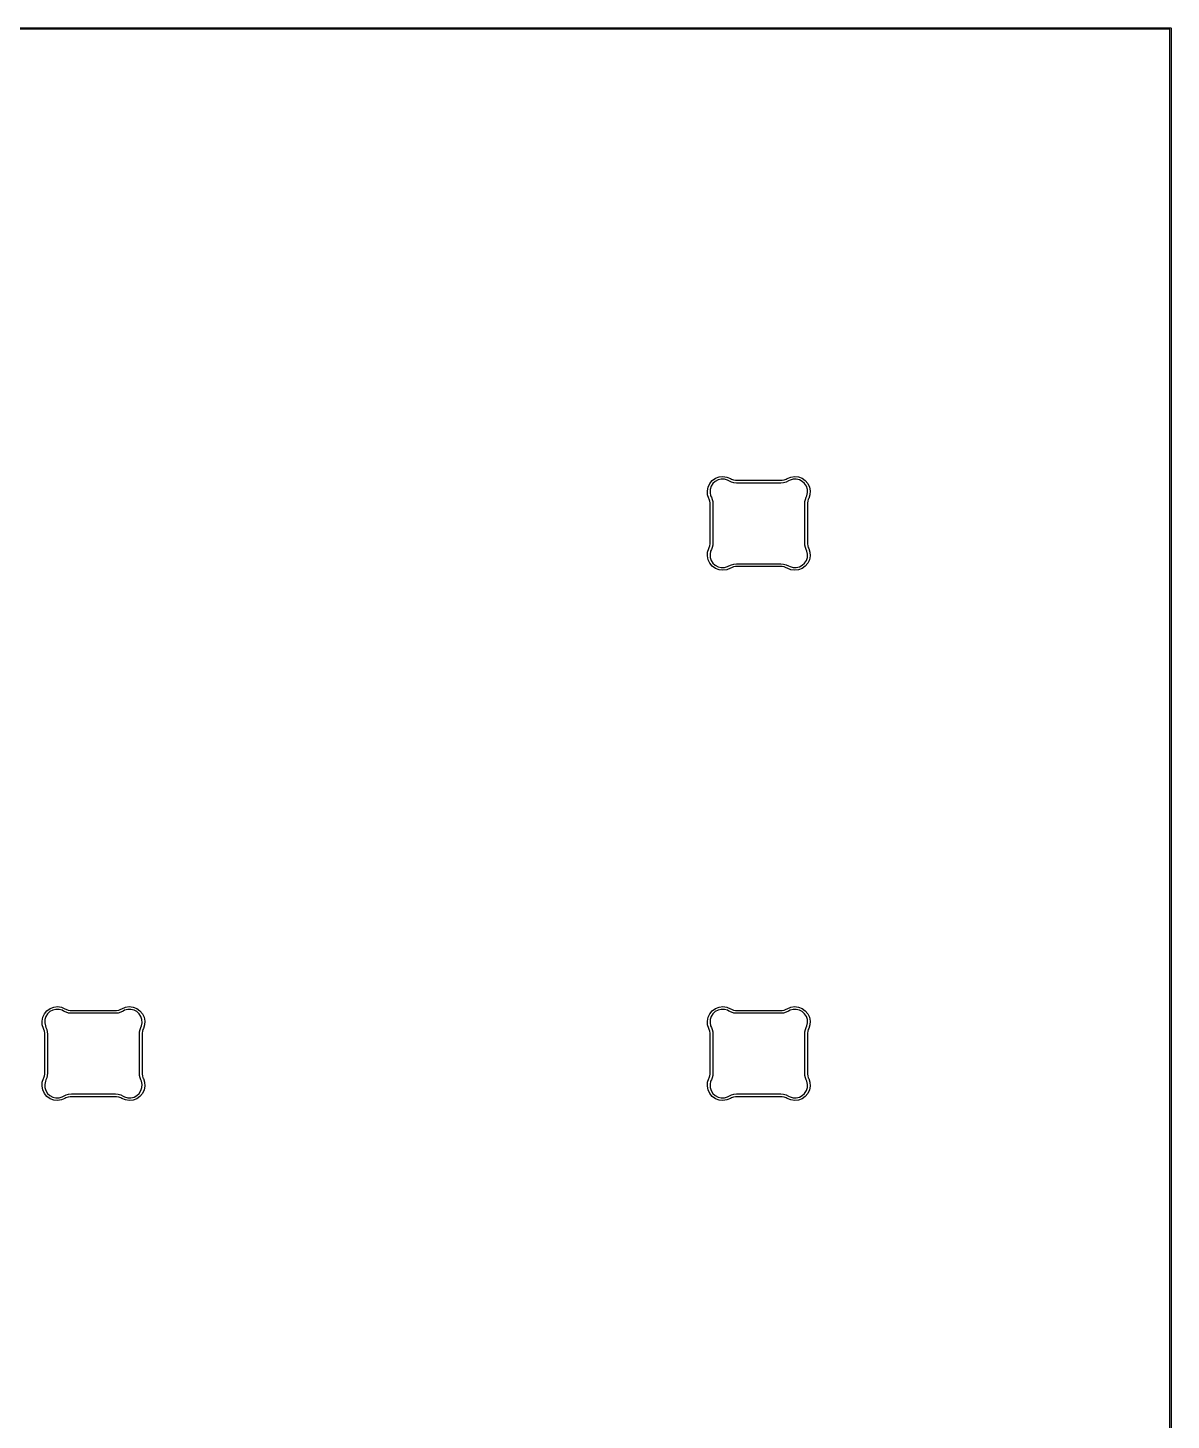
# Model space of a CAD drawing. Extents: x -0.9 to 12.5, y -6 to -2.
# Drawn here: x 10.879 to 12.497, y -3.998 to -2.028 of the extents above; entities that cross this region are included whole.
import ezdxf

# ---------------------------------------------------------------- set-up
doc = ezdxf.new("R2010")
doc.units = 0
doc.header["$MEASUREMENT"] = 0
doc.layers.add('BLACK', color=7, linetype='CONTINUOUS')

msp = doc.modelspace()

# ---------------------------------------------------------------- linework, layer by layer
at = {"layer": 'BLACK', "linetype": 'CONTINUOUS'}
for p, q in [((-0.9213, -2.0281), (12.4961, -2.0281)), ((12.4961, -2.0281), (12.4964, -2.0282)), ((12.4964, -2.0282), (12.497, -2.0288)), ((12.4951, -2.0301), (-0.9203, -2.0301)), ((12.4951, -5.9652), (12.4951, -2.0301)), ((12.497, -2.0288), (12.497, -2.0291)), ((12.497, -2.0291), (12.497, -5.9661)), ((11.8409, -2.6831), (11.8419, -2.6777)), ((11.8419, -2.6777), (11.8443, -2.6727)), ((11.8443, -2.6727), (11.8478, -2.6685)), ((11.8463, -2.6767), (11.8449, -2.681)), ((11.8488, -2.6729), (11.8463, -2.6767)), ((11.8478, -2.6685), (11.8523, -2.6653)), ((11.8521, -2.6698), (11.8488, -2.6729)), ((11.8561, -2.6677), (11.8521, -2.6698)), ((11.8523, -2.6653), (11.8574, -2.6633)), ((11.8606, -2.6666), (11.8561, -2.6677)), ((11.8574, -2.6633), (11.8629, -2.6627)), ((11.8651, -2.6667), (11.8606, -2.6666)), ((11.8629, -2.6627), (11.8683, -2.6635)), ((11.8695, -2.6679), (11.8651, -2.6667)), ((11.8683, -2.6635), (11.8734, -2.6657)), ((11.8714, -2.6691), (11.8695, -2.6679)), ((11.8749, -2.6707), (11.8714, -2.6691)), ((11.8714, -2.6691), (11.8714, -2.6691)), ((11.8714, -2.6691), (11.8714, -2.6691)), ((11.8714, -2.6691), (11.8714, -2.6691)), ((11.8714, -2.6691), (11.8714, -2.6691)), ((11.8734, -2.6657), (11.8734, -2.6657)), ((11.8734, -2.6657), (11.8734, -2.6657)), ((11.8734, -2.6657), (11.8734, -2.6657)), ((11.8734, -2.6657), (11.8734, -2.6657)), ((11.8734, -2.6657), (11.8734, -2.6657)), ((11.8734, -2.6657), (11.8748, -2.6665)), ((11.8748, -2.6665), (11.8777, -2.6676)), ((11.8785, -2.6717), (11.8749, -2.6707)), ((11.8777, -2.6676), (11.8808, -2.6681)), ((11.8823, -2.672), (11.8785, -2.6717)), ((11.8808, -2.6681), (11.8823, -2.6681)), ((11.8823, -2.6681), (11.8823, -2.6681)), ((11.8823, -2.6681), (11.8823, -2.6681)), ((11.8823, -2.6681), (11.9449, -2.6681)), ((11.9449, -2.672), (11.8823, -2.672)), ((11.8823, -2.672), (11.8823, -2.672)), ((11.9449, -2.6681), (11.9449, -2.6681)), ((11.9449, -2.6681), (11.9449, -2.6681)), ((11.9449, -2.6681), (11.9449, -2.6681)), ((11.9449, -2.6681), (11.9465, -2.6681)), ((11.9487, -2.6717), (11.9449, -2.672)), ((11.9449, -2.672), (11.9449, -2.672)), ((11.9449, -2.672), (11.9449, -2.672)), ((11.9465, -2.6681), (11.9495, -2.6676)), ((11.9524, -2.6707), (11.9487, -2.6717)), ((11.9495, -2.6676), (11.9525, -2.6665)), ((11.9558, -2.6691), (11.9524, -2.6707)), ((11.9525, -2.6665), (11.9538, -2.6657)), ((11.9538, -2.6657), (11.9589, -2.6635)), ((11.9538, -2.6657), (11.9538, -2.6657)), ((11.9538, -2.6657), (11.9538, -2.6657)), ((11.9538, -2.6657), (11.9538, -2.6657)), ((11.9578, -2.6679), (11.9558, -2.6691)), ((11.9558, -2.6691), (11.9558, -2.6691)), ((11.9558, -2.6691), (11.9558, -2.6691)), ((11.9558, -2.6691), (11.9558, -2.6691)), ((11.9622, -2.6667), (11.9578, -2.6679)), ((11.9589, -2.6635), (11.9643, -2.6627)), ((11.9667, -2.6666), (11.9622, -2.6667)), ((11.9643, -2.6627), (11.9698, -2.6633)), ((11.9711, -2.6677), (11.9667, -2.6666)), ((11.9698, -2.6633), (11.975, -2.6653)), ((11.9751, -2.6698), (11.9711, -2.6677)), ((11.975, -2.6653), (11.9794, -2.6685)), ((11.9784, -2.6729), (11.9751, -2.6698)), ((11.9809, -2.6767), (11.9784, -2.6729)), ((11.9794, -2.6685), (11.983, -2.6727)), ((11.9823, -2.681), (11.9809, -2.6767)), ((11.983, -2.6727), (11.9853, -2.6777)), ((11.9853, -2.6777), (11.9864, -2.6831)), ((11.8412, -2.6886), (11.8409, -2.6831)), ((11.843, -2.6938), (11.8412, -2.6886)), ((11.8435, -2.695), (11.843, -2.6938)), ((11.843, -2.6938), (11.843, -2.6938)), ((11.8443, -2.6975), (11.8435, -2.695)), ((11.8447, -2.7001), (11.8443, -2.6975)), ((11.8449, -2.681), (11.8447, -2.6856)), ((11.8447, -2.6856), (11.8455, -2.69)), ((11.8455, -2.69), (11.8465, -2.6921)), ((11.8465, -2.6921), (11.8477, -2.6951)), ((11.8477, -2.6951), (11.8484, -2.6982)), ((11.9788, -2.6982), (11.9795, -2.6951)), ((11.9795, -2.6951), (11.9807, -2.6921)), ((11.9807, -2.6921), (11.9817, -2.69)), ((11.9807, -2.6921), (11.9807, -2.6921)), ((11.9807, -2.6921), (11.9807, -2.6921)), ((11.9807, -2.6921), (11.9807, -2.6921)), ((11.9807, -2.6921), (11.9807, -2.6921)), ((11.9807, -2.6921), (11.9807, -2.6921)), ((11.9817, -2.69), (11.9826, -2.6856)), ((11.9826, -2.6856), (11.9823, -2.681)), ((11.9829, -2.6975), (11.9825, -2.7001)), ((11.9837, -2.695), (11.9829, -2.6975)), ((11.9843, -2.6938), (11.9837, -2.695)), ((11.986, -2.6886), (11.9843, -2.6938)), ((11.9843, -2.6938), (11.9843, -2.6938)), ((11.9843, -2.6938), (11.9843, -2.6938)), ((11.9843, -2.6938), (11.9843, -2.6938)), ((11.9843, -2.6938), (11.9843, -2.6938)), ((11.9864, -2.6831), (11.986, -2.6886)), ((11.8447, -2.7015), (11.8447, -2.7001)), ((11.8447, -2.7568), (11.8447, -2.7015)), ((11.8447, -2.7015), (11.8447, -2.7015)), ((11.8484, -2.6982), (11.8487, -2.7015)), ((11.8487, -2.7015), (11.8487, -2.7015)), ((11.8487, -2.7015), (11.8487, -2.7015)), ((11.8487, -2.7015), (11.8487, -2.7015)), ((11.8487, -2.7015), (11.8487, -2.7568)), ((11.9786, -2.7015), (11.9788, -2.6982)), ((11.9786, -2.7568), (11.9786, -2.7015)), ((11.9786, -2.7015), (11.9786, -2.7015)), ((11.9786, -2.7015), (11.9786, -2.7015)), ((11.9825, -2.7001), (11.9825, -2.7015)), ((11.9825, -2.7015), (11.9825, -2.7568)), ((11.8447, -2.7581), (11.8447, -2.7568)), ((11.8447, -2.7568), (11.8447, -2.7568)), ((11.8487, -2.7568), (11.8484, -2.76)), ((11.8487, -2.7568), (11.8487, -2.7568)), ((11.8487, -2.7568), (11.8487, -2.7568)), ((11.9788, -2.76), (11.9786, -2.7568)), ((11.9786, -2.7568), (11.9786, -2.7568)), ((11.9786, -2.7568), (11.9786, -2.7568)), ((11.9786, -2.7568), (11.9786, -2.7568)), ((11.9825, -2.7568), (11.9825, -2.7568)), ((11.9825, -2.7568), (11.9825, -2.7581)), ((11.8409, -2.7752), (11.8412, -2.7697)), ((11.8419, -2.7806), (11.8409, -2.7752)), ((11.8412, -2.7697), (11.843, -2.7645)), ((11.843, -2.7645), (11.8435, -2.7633)), ((11.843, -2.7645), (11.843, -2.7645)), ((11.843, -2.7645), (11.843, -2.7645)), ((11.843, -2.7645), (11.843, -2.7645)), ((11.843, -2.7645), (11.843, -2.7645)), ((11.8435, -2.7633), (11.8443, -2.7608)), ((11.8443, -2.7608), (11.8447, -2.7581)), ((11.8455, -2.7682), (11.8447, -2.7727)), ((11.8447, -2.7727), (11.8449, -2.7772)), ((11.8465, -2.7662), (11.8455, -2.7682)), ((11.8477, -2.7632), (11.8465, -2.7662)), ((11.8465, -2.7662), (11.8465, -2.7662)), ((11.8465, -2.7662), (11.8465, -2.7662)), ((11.8465, -2.7662), (11.8465, -2.7662)), ((11.8465, -2.7662), (11.8465, -2.7662)), ((11.8465, -2.7662), (11.8465, -2.7662)), ((11.8484, -2.76), (11.8477, -2.7632)), ((11.9795, -2.7632), (11.9788, -2.76)), ((11.9807, -2.7662), (11.9795, -2.7632)), ((11.9817, -2.7682), (11.9807, -2.7662)), ((11.9807, -2.7662), (11.9807, -2.7662)), ((11.9807, -2.7662), (11.9807, -2.7662)), ((11.9826, -2.7727), (11.9817, -2.7682)), ((11.9823, -2.7772), (11.9826, -2.7727)), ((11.9825, -2.7581), (11.9829, -2.7608)), ((11.9829, -2.7608), (11.9837, -2.7633)), ((11.9837, -2.7633), (11.9843, -2.7645)), ((11.9843, -2.7645), (11.9843, -2.7645)), ((11.9843, -2.7645), (11.9843, -2.7645)), ((11.9843, -2.7645), (11.986, -2.7697)), ((11.9864, -2.7752), (11.9853, -2.7806)), ((11.986, -2.7697), (11.9864, -2.7752)), ((11.8443, -2.7856), (11.8419, -2.7806)), ((11.8478, -2.7898), (11.8443, -2.7856)), ((11.8449, -2.7772), (11.8463, -2.7815)), ((11.8463, -2.7815), (11.8488, -2.7854)), ((11.8523, -2.793), (11.8478, -2.7898)), ((11.8488, -2.7854), (11.8521, -2.7884)), ((11.8521, -2.7884), (11.8561, -2.7906)), ((11.8574, -2.7949), (11.8523, -2.793)), ((11.8561, -2.7906), (11.8606, -2.7916)), ((11.8629, -2.7955), (11.8574, -2.7949)), ((11.8606, -2.7916), (11.8651, -2.7915)), ((11.8683, -2.7947), (11.8629, -2.7955)), ((11.8651, -2.7915), (11.8695, -2.7903)), ((11.8734, -2.7926), (11.8683, -2.7947)), ((11.8695, -2.7903), (11.8714, -2.7892)), ((11.8714, -2.7892), (11.8749, -2.7876)), ((11.8714, -2.7892), (11.8714, -2.7892)), ((11.8748, -2.7918), (11.8734, -2.7926)), ((11.8734, -2.7926), (11.8734, -2.7926)), ((11.8734, -2.7926), (11.8734, -2.7926)), ((11.8777, -2.7907), (11.8748, -2.7918)), ((11.8749, -2.7876), (11.8785, -2.7866)), ((11.8808, -2.7902), (11.8777, -2.7907)), ((11.8785, -2.7866), (11.8823, -2.7862)), ((11.8823, -2.7902), (11.8808, -2.7902)), ((11.8823, -2.7862), (11.8823, -2.7862)), ((11.8823, -2.7862), (11.8823, -2.7862)), ((11.8823, -2.7862), (11.8823, -2.7862)), ((11.8823, -2.7862), (11.9449, -2.7862)), ((11.9449, -2.7902), (11.8823, -2.7902)), ((11.8823, -2.7902), (11.8823, -2.7902)), ((11.8823, -2.7902), (11.8823, -2.7902)), ((11.9449, -2.7862), (11.9449, -2.7862)), ((11.9449, -2.7862), (11.9487, -2.7866)), ((11.9465, -2.7902), (11.9449, -2.7902)), ((11.9449, -2.7902), (11.9449, -2.7902)), ((11.9449, -2.7902), (11.9449, -2.7902)), ((11.9495, -2.7907), (11.9465, -2.7902)), ((11.9487, -2.7866), (11.9524, -2.7876)), ((11.9525, -2.7918), (11.9495, -2.7907)), ((11.9524, -2.7876), (11.9558, -2.7892)), ((11.9538, -2.7926), (11.9525, -2.7918)), ((11.9589, -2.7947), (11.9538, -2.7926)), ((11.9538, -2.7926), (11.9538, -2.7926)), ((11.9538, -2.7926), (11.9538, -2.7926)), ((11.9538, -2.7926), (11.9538, -2.7926)), ((11.9538, -2.7926), (11.9538, -2.7926)), ((11.9538, -2.7926), (11.9538, -2.7926)), ((11.9558, -2.7892), (11.9558, -2.7892)), ((11.9558, -2.7892), (11.9558, -2.7892)), ((11.9558, -2.7892), (11.9558, -2.7892)), ((11.9558, -2.7892), (11.9558, -2.7892)), ((11.9558, -2.7892), (11.9578, -2.7903)), ((11.9578, -2.7903), (11.9622, -2.7915)), ((11.9643, -2.7955), (11.9589, -2.7947)), ((11.9622, -2.7915), (11.9667, -2.7916)), ((11.9698, -2.7949), (11.9643, -2.7955)), ((11.9667, -2.7916), (11.9711, -2.7906)), ((11.975, -2.793), (11.9698, -2.7949)), ((11.9711, -2.7906), (11.9751, -2.7884)), ((11.9794, -2.7898), (11.975, -2.793)), ((11.9751, -2.7884), (11.9784, -2.7854)), ((11.9784, -2.7854), (11.9809, -2.7815)), ((11.983, -2.7856), (11.9794, -2.7898)), ((11.9809, -2.7815), (11.9823, -2.7772)), ((11.9853, -2.7806), (11.983, -2.7856)), ((10.9005, -3.4277), (10.9029, -3.4227)), ((10.9029, -3.4227), (10.9064, -3.4185)), ((10.905, -3.4267), (10.9036, -3.431)), ((10.9074, -3.4229), (10.905, -3.4267)), ((10.9064, -3.4185), (10.9109, -3.4153)), ((10.9108, -3.4198), (10.9074, -3.4229)), ((10.9148, -3.4177), (10.9108, -3.4198)), ((10.9109, -3.4153), (10.916, -3.4133)), ((10.9192, -3.4166), (10.9148, -3.4177)), ((10.916, -3.4133), (10.9215, -3.4127)), ((10.9237, -3.4167), (10.9192, -3.4166)), ((10.9215, -3.4127), (10.927, -3.4135)), ((10.9281, -3.4179), (10.9237, -3.4167)), ((10.927, -3.4135), (10.932, -3.4157)), ((10.93, -3.4191), (10.9281, -3.4179)), ((10.9335, -3.4207), (10.93, -3.4191)), ((10.93, -3.4191), (10.93, -3.4191)), ((10.93, -3.4191), (10.93, -3.4191)), ((10.93, -3.4191), (10.93, -3.4191)), ((10.93, -3.4191), (10.93, -3.4191)), ((10.932, -3.4157), (10.932, -3.4157)), ((10.932, -3.4157), (10.932, -3.4157)), ((10.932, -3.4157), (10.932, -3.4157)), ((10.932, -3.4157), (10.932, -3.4157)), ((10.932, -3.4157), (10.932, -3.4157)), ((10.932, -3.4157), (10.9334, -3.4165)), ((10.9334, -3.4165), (10.9363, -3.4176)), ((10.9372, -3.4217), (10.9335, -3.4207)), ((10.9363, -3.4176), (10.9394, -3.4181)), ((10.941, -3.422), (10.9372, -3.4217)), ((10.9394, -3.4181), (10.941, -3.4181)), ((10.941, -3.4181), (10.941, -3.4181)), ((10.941, -3.4181), (10.941, -3.4181)), ((10.941, -3.4181), (11.0035, -3.4181)), ((11.0035, -3.422), (10.941, -3.422)), ((10.941, -3.422), (10.941, -3.422)), ((11.0035, -3.4181), (11.0035, -3.4181)), ((11.0035, -3.4181), (11.0035, -3.4181)), ((11.0035, -3.4181), (11.0035, -3.4181)), ((11.0035, -3.4181), (11.0051, -3.4181)), ((11.0073, -3.4217), (11.0035, -3.422)), ((11.0035, -3.422), (11.0035, -3.422)), ((11.0035, -3.422), (11.0035, -3.422)), ((11.0051, -3.4181), (11.0082, -3.4176)), ((11.011, -3.4207), (11.0073, -3.4217)), ((11.0082, -3.4176), (11.0111, -3.4165)), ((11.0144, -3.4191), (11.011, -3.4207)), ((11.0111, -3.4165), (11.0125, -3.4157)), ((11.0125, -3.4157), (11.0175, -3.4135)), ((11.0125, -3.4157), (11.0125, -3.4157)), ((11.0125, -3.4157), (11.0125, -3.4157)), ((11.0125, -3.4157), (11.0125, -3.4157)), ((11.0164, -3.4179), (11.0144, -3.4191)), ((11.0144, -3.4191), (11.0144, -3.4191)), ((11.0144, -3.4191), (11.0144, -3.4191)), ((11.0144, -3.4191), (11.0144, -3.4191)), ((11.0208, -3.4167), (11.0164, -3.4179)), ((11.0175, -3.4135), (11.023, -3.4127)), ((11.0253, -3.4166), (11.0208, -3.4167)), ((11.023, -3.4127), (11.0284, -3.4133)), ((11.0297, -3.4177), (11.0253, -3.4166)), ((11.0284, -3.4133), (11.0336, -3.4153)), ((11.0337, -3.4198), (11.0297, -3.4177)), ((11.0336, -3.4153), (11.0381, -3.4185)), ((11.0371, -3.4229), (11.0337, -3.4198)), ((11.0395, -3.4267), (11.0371, -3.4229)), ((11.0381, -3.4185), (11.0416, -3.4227)), ((11.0409, -3.431), (11.0395, -3.4267)), ((11.0416, -3.4227), (11.044, -3.4277)), ((11.8419, -3.4277), (11.8443, -3.4227)), ((11.8443, -3.4227), (11.8478, -3.4185)), ((11.8463, -3.4267), (11.8449, -3.431)), ((11.8488, -3.4229), (11.8463, -3.4267)), ((11.8478, -3.4185), (11.8523, -3.4153)), ((11.8521, -3.4198), (11.8488, -3.4229)), ((11.8561, -3.4177), (11.8521, -3.4198)), ((11.8523, -3.4153), (11.8574, -3.4133)), ((11.8606, -3.4166), (11.8561, -3.4177)), ((11.8574, -3.4133), (11.8629, -3.4127)), ((11.8651, -3.4167), (11.8606, -3.4166)), ((11.8629, -3.4127), (11.8683, -3.4135)), ((11.8695, -3.4179), (11.8651, -3.4167)), ((11.8683, -3.4135), (11.8734, -3.4157)), ((11.8714, -3.4191), (11.8695, -3.4179)), ((11.8749, -3.4207), (11.8714, -3.4191)), ((11.8714, -3.4191), (11.8714, -3.4191)), ((11.8714, -3.4191), (11.8714, -3.4191)), ((11.8714, -3.4191), (11.8714, -3.4191)), ((11.8714, -3.4191), (11.8714, -3.4191)), ((11.8734, -3.4157), (11.8734, -3.4157)), ((11.8734, -3.4157), (11.8734, -3.4157)), ((11.8734, -3.4157), (11.8734, -3.4157)), ((11.8734, -3.4157), (11.8734, -3.4157)), ((11.8734, -3.4157), (11.8734, -3.4157)), ((11.8734, -3.4157), (11.8748, -3.4165)), ((11.8748, -3.4165), (11.8777, -3.4176)), ((11.8785, -3.4217), (11.8749, -3.4207)), ((11.8777, -3.4176), (11.8808, -3.4181)), ((11.8823, -3.422), (11.8785, -3.4217)), ((11.8808, -3.4181), (11.8823, -3.4181)), ((11.8823, -3.4181), (11.8823, -3.4181)), ((11.8823, -3.4181), (11.8823, -3.4181)), ((11.8823, -3.4181), (11.9449, -3.4181)), ((11.9449, -3.422), (11.8823, -3.422)), ((11.8823, -3.422), (11.8823, -3.422)), ((11.9449, -3.4181), (11.9449, -3.4181)), ((11.9449, -3.4181), (11.9449, -3.4181)), ((11.9449, -3.4181), (11.9449, -3.4181)), ((11.9449, -3.4181), (11.9465, -3.4181)), ((11.9487, -3.4217), (11.9449, -3.422)), ((11.9449, -3.422), (11.9449, -3.422)), ((11.9449, -3.422), (11.9449, -3.422)), ((11.9465, -3.4181), (11.9495, -3.4176)), ((11.9524, -3.4207), (11.9487, -3.4217)), ((11.9495, -3.4176), (11.9525, -3.4165)), ((11.9558, -3.4191), (11.9524, -3.4207)), ((11.9525, -3.4165), (11.9538, -3.4157)), ((11.9538, -3.4157), (11.9589, -3.4135)), ((11.9538, -3.4157), (11.9538, -3.4157)), ((11.9538, -3.4157), (11.9538, -3.4157)), ((11.9538, -3.4157), (11.9538, -3.4157)), ((11.9578, -3.4179), (11.9558, -3.4191)), ((11.9558, -3.4191), (11.9558, -3.4191)), ((11.9558, -3.4191), (11.9558, -3.4191)), ((11.9558, -3.4191), (11.9558, -3.4191)), ((11.9622, -3.4167), (11.9578, -3.4179)), ((11.9589, -3.4135), (11.9643, -3.4127)), ((11.9667, -3.4166), (11.9622, -3.4167)), ((11.9643, -3.4127), (11.9698, -3.4133)), ((11.9711, -3.4177), (11.9667, -3.4166)), ((11.9698, -3.4133), (11.975, -3.4153)), ((11.9751, -3.4198), (11.9711, -3.4177)), ((11.975, -3.4153), (11.9794, -3.4185)), ((11.9784, -3.4229), (11.9751, -3.4198)), ((11.9809, -3.4267), (11.9784, -3.4229)), ((11.9794, -3.4185), (11.983, -3.4227)), ((11.9823, -3.431), (11.9809, -3.4267)), ((11.983, -3.4227), (11.9853, -3.4277)), ((10.8995, -3.4331), (10.9005, -3.4277)), ((10.8999, -3.4386), (10.8995, -3.4331)), ((10.9016, -3.4438), (10.8999, -3.4386)), ((10.9022, -3.445), (10.9016, -3.4438)), ((10.9016, -3.4438), (10.9016, -3.4438)), ((10.903, -3.4475), (10.9022, -3.445)), ((10.9036, -3.431), (10.9033, -3.4356)), ((10.9033, -3.4356), (10.9042, -3.44)), ((10.9042, -3.44), (10.9051, -3.4421)), ((10.9051, -3.4421), (10.9063, -3.4451)), ((10.9063, -3.4451), (10.907, -3.4482)), ((11.0374, -3.4482), (11.0382, -3.4451)), ((11.0382, -3.4451), (11.0393, -3.4421)), ((11.0393, -3.4421), (11.0393, -3.4421)), ((11.0393, -3.4421), (11.0393, -3.4421)), ((11.0393, -3.4421), (11.0393, -3.4421)), ((11.0393, -3.4421), (11.0393, -3.4421)), ((11.0393, -3.4421), (11.0394, -3.4421)), ((11.0394, -3.4421), (11.0403, -3.44)), ((11.0403, -3.44), (11.0412, -3.4356)), ((11.0412, -3.4356), (11.0409, -3.431)), ((11.0423, -3.445), (11.0415, -3.4475)), ((11.0429, -3.4438), (11.0423, -3.445)), ((11.0446, -3.4386), (11.0429, -3.4438)), ((11.0429, -3.4438), (11.0429, -3.4438)), ((11.0429, -3.4438), (11.0429, -3.4438)), ((11.0429, -3.4438), (11.0429, -3.4438)), ((11.0429, -3.4438), (11.0429, -3.4438)), ((11.044, -3.4277), (11.045, -3.4331)), ((11.045, -3.4331), (11.0446, -3.4386)), ((11.8409, -3.4331), (11.8419, -3.4277)), ((11.8412, -3.4386), (11.8409, -3.4331)), ((11.843, -3.4438), (11.8412, -3.4386)), ((11.8435, -3.445), (11.843, -3.4438)), ((11.843, -3.4438), (11.843, -3.4438)), ((11.8443, -3.4475), (11.8435, -3.445)), ((11.8449, -3.431), (11.8447, -3.4356)), ((11.8447, -3.4356), (11.8455, -3.44)), ((11.8455, -3.44), (11.8465, -3.4421)), ((11.8465, -3.4421), (11.8477, -3.4451)), ((11.8477, -3.4451), (11.8484, -3.4482)), ((11.9788, -3.4482), (11.9795, -3.4451)), ((11.9795, -3.4451), (11.9807, -3.4421)), ((11.9807, -3.4421), (11.9817, -3.44)), ((11.9807, -3.4421), (11.9807, -3.4421)), ((11.9807, -3.4421), (11.9807, -3.4421)), ((11.9807, -3.4421), (11.9807, -3.4421)), ((11.9807, -3.4421), (11.9807, -3.4421)), ((11.9807, -3.4421), (11.9807, -3.4421)), ((11.9817, -3.44), (11.9826, -3.4356)), ((11.9826, -3.4356), (11.9823, -3.431)), ((11.9837, -3.445), (11.9829, -3.4475)), ((11.9843, -3.4438), (11.9837, -3.445)), ((11.986, -3.4386), (11.9843, -3.4438)), ((11.9843, -3.4438), (11.9843, -3.4438)), ((11.9843, -3.4438), (11.9843, -3.4438)), ((11.9843, -3.4438), (11.9843, -3.4438)), ((11.9843, -3.4438), (11.9843, -3.4438)), ((11.9853, -3.4277), (11.9864, -3.4331)), ((11.9864, -3.4331), (11.986, -3.4386)), ((10.9033, -3.4501), (10.903, -3.4475)), ((10.9033, -3.4515), (10.9033, -3.4501)), ((10.9033, -3.5068), (10.9033, -3.4515)), ((10.9033, -3.4515), (10.9033, -3.4515)), ((10.907, -3.4482), (10.9073, -3.4515)), ((10.9073, -3.4515), (10.9073, -3.4515)), ((10.9073, -3.4515), (10.9073, -3.4515)), ((10.9073, -3.4515), (10.9073, -3.4515)), ((10.9073, -3.4515), (10.9073, -3.5068)), ((11.0372, -3.4515), (11.0374, -3.4482)), ((11.0372, -3.5068), (11.0372, -3.4515)), ((11.0372, -3.4515), (11.0372, -3.4515)), ((11.0372, -3.4515), (11.0372, -3.4515)), ((11.0415, -3.4475), (11.0411, -3.4501)), ((11.0411, -3.4501), (11.0411, -3.4515)), ((11.0411, -3.4515), (11.0411, -3.5068)), ((11.8447, -3.4501), (11.8443, -3.4475)), ((11.8447, -3.4515), (11.8447, -3.4501)), ((11.8447, -3.5068), (11.8447, -3.4515)), ((11.8447, -3.4515), (11.8447, -3.4515)), ((11.8484, -3.4482), (11.8487, -3.4515)), ((11.8487, -3.4515), (11.8487, -3.4515)), ((11.8487, -3.4515), (11.8487, -3.4515)), ((11.8487, -3.4515), (11.8487, -3.4515)), ((11.8487, -3.4515), (11.8487, -3.5068)), ((11.9786, -3.4515), (11.9788, -3.4482)), ((11.9786, -3.5068), (11.9786, -3.4515)), ((11.9786, -3.4515), (11.9786, -3.4515)), ((11.9786, -3.4515), (11.9786, -3.4515)), ((11.9829, -3.4475), (11.9825, -3.4501)), ((11.9825, -3.4501), (11.9825, -3.4515)), ((11.9825, -3.4515), (11.9825, -3.5068)), ((10.8995, -3.5252), (10.8999, -3.5197)), ((10.9005, -3.5306), (10.8995, -3.5252)), ((10.8999, -3.5197), (10.9016, -3.5145)), ((10.9016, -3.5145), (10.9022, -3.5133)), ((10.9016, -3.5145), (10.9016, -3.5145)), ((10.9016, -3.5145), (10.9016, -3.5145)), ((10.9016, -3.5145), (10.9016, -3.5145)), ((10.9016, -3.5145), (10.9016, -3.5145)), ((10.9022, -3.5133), (10.903, -3.5108)), ((10.903, -3.5108), (10.9033, -3.5081)), ((10.9033, -3.5081), (10.9033, -3.5068)), ((10.9033, -3.5068), (10.9033, -3.5068)), ((10.9042, -3.5182), (10.9033, -3.5227)), ((10.9033, -3.5227), (10.9036, -3.5272)), ((10.9051, -3.5162), (10.9042, -3.5182)), ((10.9063, -3.5132), (10.9051, -3.5162)), ((10.9051, -3.5162), (10.9051, -3.5162)), ((10.9051, -3.5162), (10.9051, -3.5162)), ((10.9051, -3.5162), (10.9051, -3.5162)), ((10.9051, -3.5162), (10.9051, -3.5162)), ((10.9051, -3.5162), (10.9051, -3.5162)), ((10.907, -3.51), (10.9063, -3.5132)), ((10.9073, -3.5068), (10.907, -3.51)), ((10.9073, -3.5068), (10.9073, -3.5068)), ((10.9073, -3.5068), (10.9073, -3.5068)), ((11.0374, -3.51), (11.0372, -3.5068)), ((11.0372, -3.5068), (11.0372, -3.5068)), ((11.0372, -3.5068), (11.0372, -3.5068)), ((11.0372, -3.5068), (11.0372, -3.5068)), ((11.0382, -3.5132), (11.0374, -3.51)), ((11.0393, -3.5162), (11.0382, -3.5132)), ((11.0403, -3.5182), (11.0393, -3.5162)), ((11.0393, -3.5162), (11.0393, -3.5162)), ((11.0393, -3.5162), (11.0393, -3.5162)), ((11.0412, -3.5227), (11.0403, -3.5182)), ((11.0409, -3.5272), (11.0412, -3.5227)), ((11.0411, -3.5068), (11.0411, -3.5068)), ((11.0411, -3.5068), (11.0411, -3.5081)), ((11.0411, -3.5081), (11.0415, -3.5108)), ((11.0415, -3.5108), (11.0423, -3.5133)), ((11.0423, -3.5133), (11.0429, -3.5145)), ((11.0429, -3.5145), (11.0429, -3.5145)), ((11.0429, -3.5145), (11.0429, -3.5145)), ((11.0429, -3.5145), (11.0446, -3.5197)), ((11.045, -3.5252), (11.044, -3.5306)), ((11.0446, -3.5197), (11.045, -3.5252)), ((11.8409, -3.5252), (11.8412, -3.5197)), ((11.8419, -3.5306), (11.8409, -3.5252)), ((11.8412, -3.5197), (11.843, -3.5145)), ((11.843, -3.5145), (11.8435, -3.5133)), ((11.843, -3.5145), (11.843, -3.5145)), ((11.843, -3.5145), (11.843, -3.5145)), ((11.843, -3.5145), (11.843, -3.5145)), ((11.843, -3.5145), (11.843, -3.5145)), ((11.8435, -3.5133), (11.8443, -3.5108)), ((11.8443, -3.5108), (11.8447, -3.5081)), ((11.8447, -3.5081), (11.8447, -3.5068)), ((11.8447, -3.5068), (11.8447, -3.5068)), ((11.8455, -3.5182), (11.8447, -3.5227)), ((11.8447, -3.5227), (11.8449, -3.5272)), ((11.8465, -3.5162), (11.8455, -3.5182)), ((11.8477, -3.5132), (11.8465, -3.5162)), ((11.8465, -3.5162), (11.8465, -3.5162)), ((11.8465, -3.5162), (11.8465, -3.5162)), ((11.8465, -3.5162), (11.8465, -3.5162)), ((11.8465, -3.5162), (11.8465, -3.5162)), ((11.8465, -3.5162), (11.8465, -3.5162)), ((11.8484, -3.51), (11.8477, -3.5132)), ((11.8487, -3.5068), (11.8484, -3.51)), ((11.8487, -3.5068), (11.8487, -3.5068)), ((11.8487, -3.5068), (11.8487, -3.5068)), ((11.9788, -3.51), (11.9786, -3.5068)), ((11.9786, -3.5068), (11.9786, -3.5068)), ((11.9786, -3.5068), (11.9786, -3.5068)), ((11.9786, -3.5068), (11.9786, -3.5068)), ((11.9795, -3.5132), (11.9788, -3.51)), ((11.9807, -3.5162), (11.9795, -3.5132)), ((11.9817, -3.5182), (11.9807, -3.5162)), ((11.9807, -3.5162), (11.9807, -3.5162)), ((11.9807, -3.5162), (11.9807, -3.5162)), ((11.9826, -3.5227), (11.9817, -3.5182)), ((11.9823, -3.5272), (11.9826, -3.5227)), ((11.9825, -3.5068), (11.9825, -3.5068)), ((11.9825, -3.5068), (11.9825, -3.5081)), ((11.9825, -3.5081), (11.9829, -3.5108)), ((11.9829, -3.5108), (11.9837, -3.5133)), ((11.9837, -3.5133), (11.9843, -3.5145)), ((11.9843, -3.5145), (11.9843, -3.5145)), ((11.9843, -3.5145), (11.9843, -3.5145)), ((11.9843, -3.5145), (11.986, -3.5197)), ((11.9864, -3.5252), (11.9853, -3.5306)), ((11.986, -3.5197), (11.9864, -3.5252)), ((10.9029, -3.5356), (10.9005, -3.5306)), ((10.9064, -3.5398), (10.9029, -3.5356)), ((10.9036, -3.5272), (10.905, -3.5315)), ((10.905, -3.5315), (10.9074, -3.5354)), ((10.9109, -3.543), (10.9064, -3.5398)), ((10.9074, -3.5354), (10.9108, -3.5384)), ((10.9108, -3.5384), (10.9148, -3.5406)), ((10.916, -3.5449), (10.9109, -3.543)), ((10.9148, -3.5406), (10.9192, -3.5416)), ((10.9215, -3.5455), (10.916, -3.5449)), ((10.9192, -3.5416), (10.9237, -3.5415)), ((10.927, -3.5447), (10.9215, -3.5455)), ((10.9237, -3.5415), (10.9281, -3.5403)), ((10.932, -3.5426), (10.927, -3.5447)), ((10.9281, -3.5403), (10.93, -3.5392)), ((10.93, -3.5392), (10.9335, -3.5376)), ((10.93, -3.5392), (10.93, -3.5392)), ((10.9334, -3.5418), (10.932, -3.5426)), ((10.932, -3.5426), (10.932, -3.5426)), ((10.932, -3.5426), (10.932, -3.5426)), ((10.9363, -3.5407), (10.9334, -3.5418)), ((10.9335, -3.5376), (10.9372, -3.5366)), ((10.9394, -3.5402), (10.9363, -3.5407)), ((10.9372, -3.5366), (10.941, -3.5362)), ((10.941, -3.5402), (10.9394, -3.5402)), ((10.941, -3.5362), (10.941, -3.5362)), ((10.941, -3.5362), (10.941, -3.5362)), ((10.941, -3.5362), (10.941, -3.5362)), ((10.941, -3.5362), (11.0035, -3.5362)), ((11.0035, -3.5402), (10.941, -3.5402)), ((10.941, -3.5402), (10.941, -3.5402)), ((10.941, -3.5402), (10.941, -3.5402)), ((11.0035, -3.5362), (11.0035, -3.5362)), ((11.0035, -3.5362), (11.0073, -3.5366)), ((11.0051, -3.5402), (11.0035, -3.5402)), ((11.0035, -3.5402), (11.0035, -3.5402)), ((11.0035, -3.5402), (11.0035, -3.5402)), ((11.0082, -3.5407), (11.0051, -3.5402)), ((11.0073, -3.5366), (11.011, -3.5376)), ((11.0111, -3.5418), (11.0082, -3.5407)), ((11.011, -3.5376), (11.0144, -3.5392)), ((11.0125, -3.5426), (11.0111, -3.5418)), ((11.0175, -3.5447), (11.0125, -3.5426)), ((11.0125, -3.5426), (11.0125, -3.5426)), ((11.0125, -3.5426), (11.0125, -3.5426)), ((11.0125, -3.5426), (11.0125, -3.5426)), ((11.0125, -3.5426), (11.0125, -3.5426)), ((11.0125, -3.5426), (11.0125, -3.5426)), ((11.0144, -3.5392), (11.0144, -3.5392)), ((11.0144, -3.5392), (11.0144, -3.5392)), ((11.0144, -3.5392), (11.0144, -3.5392)), ((11.0144, -3.5392), (11.0144, -3.5392)), ((11.0144, -3.5392), (11.0164, -3.5403)), ((11.0164, -3.5403), (11.0208, -3.5415)), ((11.023, -3.5455), (11.0175, -3.5447)), ((11.0208, -3.5415), (11.0253, -3.5416)), ((11.0284, -3.5449), (11.023, -3.5455)), ((11.0253, -3.5416), (11.0297, -3.5406)), ((11.0336, -3.543), (11.0284, -3.5449)), ((11.0297, -3.5406), (11.0337, -3.5384)), ((11.0381, -3.5398), (11.0336, -3.543)), ((11.0337, -3.5384), (11.0371, -3.5354)), ((11.0371, -3.5354), (11.0395, -3.5315)), ((11.0416, -3.5356), (11.0381, -3.5398)), ((11.0395, -3.5315), (11.0409, -3.5272)), ((11.044, -3.5306), (11.0416, -3.5356)), ((11.8443, -3.5356), (11.8419, -3.5306)), ((11.8478, -3.5398), (11.8443, -3.5356)), ((11.8449, -3.5272), (11.8463, -3.5315)), ((11.8463, -3.5315), (11.8488, -3.5354)), ((11.8523, -3.543), (11.8478, -3.5398)), ((11.8488, -3.5354), (11.8521, -3.5384)), ((11.8521, -3.5384), (11.8561, -3.5406)), ((11.8574, -3.5449), (11.8523, -3.543)), ((11.8561, -3.5406), (11.8606, -3.5416)), ((11.8629, -3.5455), (11.8574, -3.5449)), ((11.8606, -3.5416), (11.8651, -3.5415)), ((11.8683, -3.5447), (11.8629, -3.5455)), ((11.8651, -3.5415), (11.8695, -3.5403)), ((11.8734, -3.5426), (11.8683, -3.5447)), ((11.8695, -3.5403), (11.8714, -3.5392)), ((11.8714, -3.5392), (11.8749, -3.5376)), ((11.8714, -3.5392), (11.8714, -3.5392)), ((11.8748, -3.5418), (11.8734, -3.5426)), ((11.8734, -3.5426), (11.8734, -3.5426)), ((11.8734, -3.5426), (11.8734, -3.5426)), ((11.8777, -3.5407), (11.8748, -3.5418)), ((11.8749, -3.5376), (11.8785, -3.5366)), ((11.8808, -3.5402), (11.8777, -3.5407)), ((11.8785, -3.5366), (11.8823, -3.5362)), ((11.8823, -3.5402), (11.8808, -3.5402)), ((11.8823, -3.5362), (11.8823, -3.5362)), ((11.8823, -3.5362), (11.8823, -3.5362)), ((11.8823, -3.5362), (11.8823, -3.5362)), ((11.8823, -3.5362), (11.9449, -3.5362)), ((11.9449, -3.5402), (11.8823, -3.5402)), ((11.8823, -3.5402), (11.8823, -3.5402)), ((11.8823, -3.5402), (11.8823, -3.5402)), ((11.9449, -3.5362), (11.9449, -3.5362)), ((11.9449, -3.5362), (11.9487, -3.5366)), ((11.9465, -3.5402), (11.9449, -3.5402)), ((11.9449, -3.5402), (11.9449, -3.5402)), ((11.9449, -3.5402), (11.9449, -3.5402)), ((11.9495, -3.5407), (11.9465, -3.5402)), ((11.9487, -3.5366), (11.9524, -3.5376)), ((11.9525, -3.5418), (11.9495, -3.5407)), ((11.9524, -3.5376), (11.9558, -3.5392)), ((11.9538, -3.5426), (11.9525, -3.5418)), ((11.9589, -3.5447), (11.9538, -3.5426)), ((11.9538, -3.5426), (11.9538, -3.5426)), ((11.9538, -3.5426), (11.9538, -3.5426)), ((11.9538, -3.5426), (11.9538, -3.5426)), ((11.9538, -3.5426), (11.9538, -3.5426)), ((11.9538, -3.5426), (11.9538, -3.5426)), ((11.9558, -3.5392), (11.9558, -3.5392)), ((11.9558, -3.5392), (11.9558, -3.5392)), ((11.9558, -3.5392), (11.9558, -3.5392)), ((11.9558, -3.5392), (11.9558, -3.5392)), ((11.9558, -3.5392), (11.9578, -3.5403)), ((11.9578, -3.5403), (11.9622, -3.5415)), ((11.9643, -3.5455), (11.9589, -3.5447)), ((11.9622, -3.5415), (11.9667, -3.5416)), ((11.9698, -3.5449), (11.9643, -3.5455)), ((11.9667, -3.5416), (11.9711, -3.5406)), ((11.975, -3.543), (11.9698, -3.5449)), ((11.9711, -3.5406), (11.9751, -3.5384)), ((11.9794, -3.5398), (11.975, -3.543)), ((11.9751, -3.5384), (11.9784, -3.5354)), ((11.9784, -3.5354), (11.9809, -3.5315)), ((11.983, -3.5356), (11.9794, -3.5398)), ((11.9809, -3.5315), (11.9823, -3.5272)), ((11.9853, -3.5306), (11.983, -3.5356))]:
    msp.add_line(p, q, dxfattribs=at)

doc.saveas('drawing.dxf')
